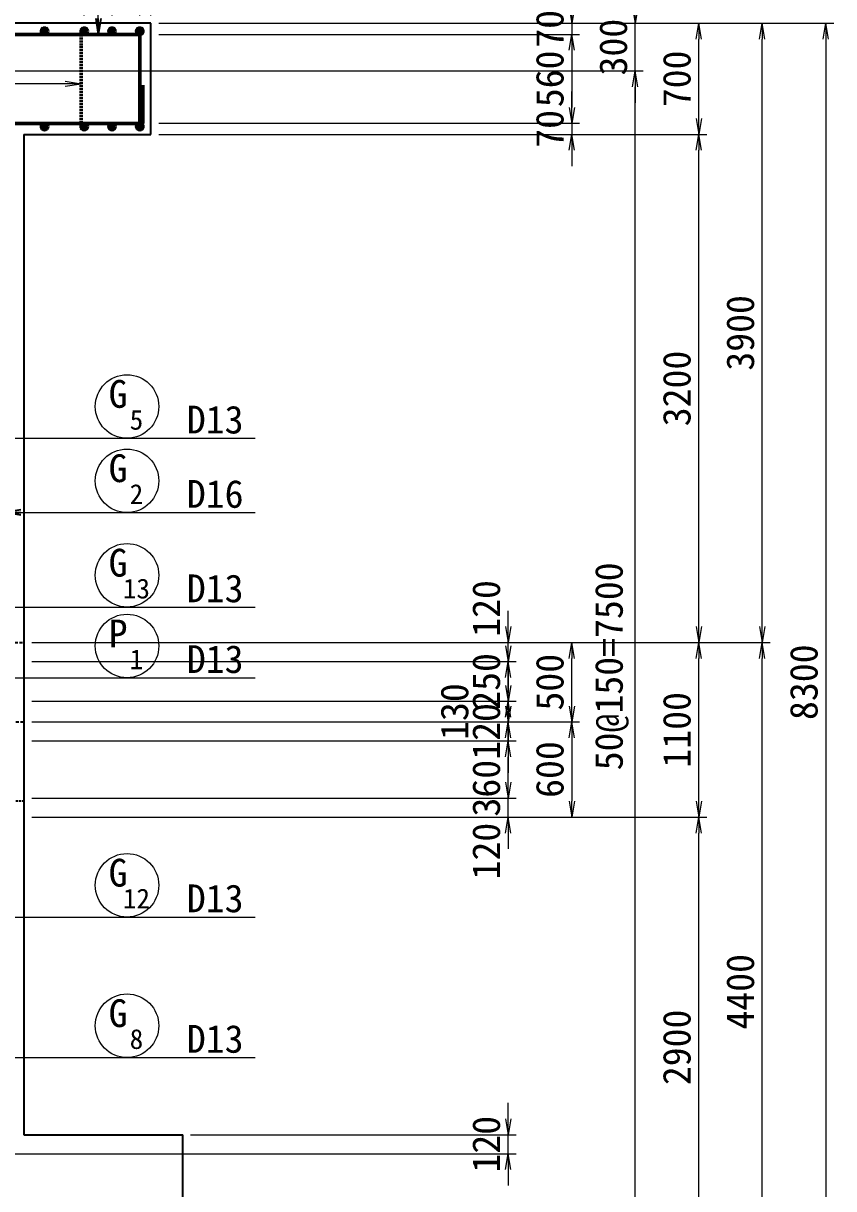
# Model space of a CAD drawing. Header units: millimetres. Extents: x 169470 to 758170, y -17820 to 11880.
# Drawn here: x 240190 to 245294, y -2357 to 4983 of the extents above; entities that cross this region are included whole.
import ezdxf
from ezdxf.enums import TextEntityAlignment as Align

# ---------------------------------------------------------------- set-up
doc = ezdxf.new("R2010")
doc.units = ezdxf.units.MM
doc.header["$LTSCALE"] = 50
doc.header["$PDSIZE"] = 300
doc.linetypes.add('DASHED2', pattern=[0.375, 0.25, -0.125])
doc.layers.get('Defpoints').update_dxf_attribs({"color": 151})
for name, color, linetype, lineweight in [('D-STR', 1, 'Continuous', 25), ('D-STR-DIM', 7, 'Continuous', 13), ('D-STR-HTXT', 7, 'Continuous', 13), ('D-STR-STR1', 2, 'Continuous', 50), ('D-STR-STR2', 6, 'Continuous', 50), ('D-STR-STR2 @ 1', 6, 'Continuous', 50), ('D-STR-STR3', 4, 'Continuous', 50), ('D-STR-TXT', 7, 'Continuous', 13)]:
    doc.layers.add(name, color=color, linetype=linetype, lineweight=lineweight)
doc.styles.add('YOKO_GOTHIC', font='MS Gothic.ttf')
doc.dimstyles.new('S50', dxfattribs={"dimscale": 50, "dimtxt": 3.5, "dimasz": 2, "dimexe": 1, "dimexo": 1, "dimgap": 1, "dimtad": 1, "dimdec": 0, "dimzin": 1, "dimdsep": 46, "dimtxsty": 'YOKO_GOTHIC', "dimblk": 'OPEN', "dimcen": 0, "dimclrd": 256, "dimclre": 256, "dimclrt": 256, "dimaunit": 1, "dimadec": 3, "dimazin": 0, "dimtfac": 1, "dimtdec": 0, "dimtix": 1, "dimtmove": 2, "dimatfit": 3, "dimldrblk": 'OPEN', "dimfxl": 1, "dimlwd": -1, "dimlwe": -1, "dimarcsym": 2})

# ---------------------------------------------------------------- blocks, each defined once
blk = doc.blocks.new('a')
at = {"layer": 'D-STR-STR2', "lineweight": 50}
for radius in [20, 10]:
    blk.add_circle((0, 0), radius, dxfattribs=at)
blk = doc.blocks.new('_Open')
at = {"color": 0, "linetype": 'ByBlock', "lineweight": -2}
for p, q in [((-1, 0.167), (0, 0)), ((-1, -0.167), (0, 0)), ((0, 0), (-1, 0))]:
    blk.add_line(p, q, dxfattribs=at)
blk = doc.blocks.new('*D3952')
at = {"layer": 'D-STR-DIM', "transparency": 16777216}
for p, q in [((240824.2, 6983.5), (240724.2, 6983.5)), ((240924.2, 5033.5), (240924.2, 7033.5)), ((240994.2, 6983.5), (240924.2, 6983.5)), ((240994.2, 5033.5), (240994.2, 7033.5)), ((241094.2, 6983.5), (241194.2, 6983.5))]:
    blk.add_line(p, q, dxfattribs=at)
at = {"layer": 'Defpoints', "color": 0, "transparency": 16777216}
for p in [(240924.2, 6983.5), (240924.2, 4983.5), (240994.2, 4983.5)]:
    blk.add_point(p, dxfattribs=at)
at = {"layer": 'D-STR-DIM', "transparency": 16777216, "xscale": 100, "yscale": 100, "zscale": 100}
blk.add_blockref('_Open', (240924.2, 6983.5), dxfattribs=at)
at = {"layer": 'D-STR-DIM', "transparency": 16777216, "xscale": 100, "yscale": 100, "zscale": 100, "rotation": 180}
blk.add_blockref('_Open', (240994.2, 6983.5), dxfattribs=at)
at = {"layer": 'D-STR-DIM', "transparency": 16777216, "insert": (241134.6, 7121), "char_height": 175, "attachment_point": 5, "style": 'YOKO_GOTHIC'}
blk.add_mtext('70', dxfattribs=at)
blk = doc.blocks.new('*D3962')
at = {"layer": 'D-STR-DIM', "transparency": 16777216}
for p, q in [((240649.2, 6983.5), (240549.2, 6983.5)), ((240749.2, 5033.5), (240749.2, 7033.5)), ((240924.2, 6983.5), (240749.2, 6983.5)), ((240924.2, 5033.5), (240924.2, 7033.5)), ((241024.2, 6983.5), (241124.2, 6983.5))]:
    blk.add_line(p, q, dxfattribs=at)
at = {"layer": 'Defpoints', "color": 0, "transparency": 16777216}
for p in [(240749.2, 6983.5), (240749.2, 4983.5), (240924.2, 4983.5)]:
    blk.add_point(p, dxfattribs=at)
at = {"layer": 'D-STR-DIM', "transparency": 16777216, "xscale": 100, "yscale": 100, "zscale": 100}
blk.add_blockref('_Open', (240749.2, 6983.5), dxfattribs=at)
at = {"layer": 'D-STR-DIM', "transparency": 16777216, "xscale": 100, "yscale": 100, "zscale": 100, "rotation": 180}
blk.add_blockref('_Open', (240924.2, 6983.5), dxfattribs=at)
at = {"layer": 'D-STR-DIM', "transparency": 16777216, "insert": (240836.7, 6821.9), "char_height": 175, "attachment_point": 5, "style": 'YOKO_GOTHIC'}
blk.add_mtext('175', dxfattribs=at)
blk = doc.blocks.new('*D3963')
at = {"layer": 'D-STR-DIM', "transparency": 16777216}
for p, q in [((240474.3, 6983.5), (240374.3, 6983.5)), ((240574.3, 5033.5), (240574.3, 7033.5)), ((240749.2, 6983.5), (240574.3, 6983.5)), ((240749.2, 5033.5), (240749.2, 7033.5)), ((240849.2, 6983.5), (240949.2, 6983.5))]:
    blk.add_line(p, q, dxfattribs=at)
at = {"layer": 'Defpoints', "color": 0, "transparency": 16777216}
for p in [(240574.3, 6983.5), (240574.3, 4983.5), (240749.2, 4983.5)]:
    blk.add_point(p, dxfattribs=at)
at = {"layer": 'D-STR-DIM', "transparency": 16777216, "xscale": 100, "yscale": 100, "zscale": 100}
blk.add_blockref('_Open', (240574.3, 6983.5), dxfattribs=at)
at = {"layer": 'D-STR-DIM', "transparency": 16777216, "xscale": 100, "yscale": 100, "zscale": 100, "rotation": 180}
blk.add_blockref('_Open', (240749.2, 6983.5), dxfattribs=at)
at = {"layer": 'D-STR-DIM', "transparency": 16777216, "insert": (240661.7, 7121), "char_height": 175, "attachment_point": 5, "style": 'YOKO_GOTHIC'}
blk.add_mtext('175', dxfattribs=at)
blk = doc.blocks.new('*D3989')
at = {"layer": 'D-STR-DIM', "transparency": 16777216}
for p, q in [((241044.2, 4983.5), (245294.2, 4983.5)), ((245244.2, 4883.5), (245244.2, -3216.5)), ((241244.3, -3316.5), (245294.2, -3316.5))]:
    blk.add_line(p, q, dxfattribs=at)
at = {"layer": 'Defpoints', "color": 0, "transparency": 16777216}
for p in [(240994.2, 4983.5), (241194.3, -3316.5), (245244.2, -3316.5)]:
    blk.add_point(p, dxfattribs=at)
at = {"layer": 'D-STR-DIM', "transparency": 16777216, "xscale": 100, "yscale": 100, "zscale": 100}
for p, rotation in [((245244.2, 4983.5), 90), ((245244.2, -3316.5), 270)]:
    blk.add_blockref('_Open', p, dxfattribs=dict(at, rotation=rotation))
at = {"layer": 'D-STR-DIM', "transparency": 16777216, "insert": (245106.7, 833.5), "char_height": 175, "attachment_point": 5, "rotation": 90, "style": 'YOKO_GOTHIC'}
blk.add_mtext('8300', dxfattribs=at)
blk = doc.blocks.new('*D3990')
at = {"layer": 'D-STR-DIM', "transparency": 16777216}
for p, q in [((240244.3, 1083.5), (244894.2, 1083.5)), ((244844.2, -3216.5), (244844.2, 983.5)), ((241244.3, -3316.5), (244894.2, -3316.5))]:
    blk.add_line(p, q, dxfattribs=at)
at = {"layer": 'Defpoints', "color": 0, "transparency": 16777216}
for p in [(240194.3, 1083.5), (244844.2, 1083.5), (241194.3, -3316.5)]:
    blk.add_point(p, dxfattribs=at)
at = {"layer": 'D-STR-DIM', "transparency": 16777216, "xscale": 100, "yscale": 100, "zscale": 100}
for p, rotation in [((244844.2, 1083.5), 90), ((244844.2, -3316.5), 270)]:
    blk.add_blockref('_Open', p, dxfattribs=dict(at, rotation=rotation))
at = {"layer": 'D-STR-DIM', "transparency": 16777216, "insert": (244706.7, -1116.5), "char_height": 175, "attachment_point": 5, "rotation": 90, "style": 'YOKO_GOTHIC'}
blk.add_mtext('4400', dxfattribs=at)
blk = doc.blocks.new('*D3991')
at = {"layer": 'D-STR-DIM', "transparency": 16777216}
for p, q in [((241044.2, 4983.5), (244894.2, 4983.5)), ((244844.2, 1183.5), (244844.2, 4883.5)), ((240244.3, 1083.5), (244894.2, 1083.5))]:
    blk.add_line(p, q, dxfattribs=at)
at = {"layer": 'Defpoints', "color": 0, "transparency": 16777216}
for p in [(240994.2, 4983.5), (244844.2, 4983.5), (240194.3, 1083.5)]:
    blk.add_point(p, dxfattribs=at)
at = {"layer": 'D-STR-DIM', "transparency": 16777216, "xscale": 100, "yscale": 100, "zscale": 100}
for p, rotation in [((244844.2, 4983.5), 90), ((244844.2, 1083.5), 270)]:
    blk.add_blockref('_Open', p, dxfattribs=dict(at, rotation=rotation))
at = {"layer": 'D-STR-DIM', "transparency": 16777216, "insert": (244706.7, 3033.5), "char_height": 175, "attachment_point": 5, "rotation": 90, "style": 'YOKO_GOTHIC'}
blk.add_mtext('3900', dxfattribs=at)
blk = doc.blocks.new('*D3993')
at = {"layer": 'D-STR-DIM', "transparency": 16777216}
for p, q in [((240244.3, -16.5), (244494.2, -16.5)), ((244444.2, -2816.5), (244444.2, -116.5)), ((241244.3, -2916.5), (244494.2, -2916.5))]:
    blk.add_line(p, q, dxfattribs=at)
at = {"layer": 'Defpoints', "color": 0, "transparency": 16777216}
for p in [(240194.3, -16.5), (244444.2, -16.5), (241194.3, -2916.5)]:
    blk.add_point(p, dxfattribs=at)
at = {"layer": 'D-STR-DIM', "transparency": 16777216, "xscale": 100, "yscale": 100, "zscale": 100}
for p, rotation in [((244444.2, -16.5), 90), ((244444.2, -2916.5), 270)]:
    blk.add_blockref('_Open', p, dxfattribs=dict(at, rotation=rotation))
at = {"layer": 'D-STR-DIM', "transparency": 16777216, "insert": (244306.7, -1466.5), "char_height": 175, "attachment_point": 5, "rotation": 90, "style": 'YOKO_GOTHIC'}
blk.add_mtext('2900', dxfattribs=at)
blk = doc.blocks.new('*D3994')
at = {"layer": 'D-STR-DIM', "transparency": 16777216}
for p, q in [((241044.2, 4283.5), (244494.2, 4283.5)), ((244444.2, 1183.5), (244444.2, 4183.5)), ((240244.3, 1083.5), (244494.2, 1083.5))]:
    blk.add_line(p, q, dxfattribs=at)
at = {"layer": 'Defpoints', "color": 0, "transparency": 16777216}
for p in [(240994.2, 4283.5), (244444.2, 4283.5), (240194.3, 1083.5)]:
    blk.add_point(p, dxfattribs=at)
at = {"layer": 'D-STR-DIM', "transparency": 16777216, "xscale": 100, "yscale": 100, "zscale": 100}
for p, rotation in [((244444.2, 4283.5), 90), ((244444.2, 1083.5), 270)]:
    blk.add_blockref('_Open', p, dxfattribs=dict(at, rotation=rotation))
at = {"layer": 'D-STR-DIM', "transparency": 16777216, "insert": (244306.7, 2683.5), "char_height": 175, "attachment_point": 5, "rotation": 90, "style": 'YOKO_GOTHIC'}
blk.add_mtext('3200', dxfattribs=at)
blk = doc.blocks.new('*D3995')
at = {"layer": 'D-STR-DIM', "transparency": 16777216}
for p, q in [((241044.2, 4983.5), (244494.2, 4983.5)), ((244444.2, 4383.5), (244444.2, 4883.5)), ((241044.2, 4283.5), (244494.2, 4283.5))]:
    blk.add_line(p, q, dxfattribs=at)
at = {"layer": 'Defpoints', "color": 0, "transparency": 16777216}
for p in [(240994.2, 4983.5), (244444.2, 4983.5), (240994.2, 4283.5)]:
    blk.add_point(p, dxfattribs=at)
at = {"layer": 'D-STR-DIM', "transparency": 16777216, "xscale": 100, "yscale": 100, "zscale": 100}
for p, rotation in [((244444.2, 4983.5), 90), ((244444.2, 4283.5), 270)]:
    blk.add_blockref('_Open', p, dxfattribs=dict(at, rotation=rotation))
at = {"layer": 'D-STR-DIM', "transparency": 16777216, "insert": (244306.7, 4633.5), "char_height": 175, "attachment_point": 5, "rotation": 90, "style": 'YOKO_GOTHIC'}
blk.add_mtext('700', dxfattribs=at)
blk = doc.blocks.new('*D3996')
at = {"layer": 'D-STR-DIM', "transparency": 16777216}
for p, q in [((243644.2, 5083.5), (243644.2, 5183.5)), ((241044.2, 4983.5), (243694.2, 4983.5)), ((243644.2, 4983.5), (243644.2, 4913.5)), ((241044.2, 4913.5), (243694.2, 4913.5)), ((243644.2, 4813.5), (243644.2, 4713.5))]:
    blk.add_line(p, q, dxfattribs=at)
at = {"layer": 'Defpoints', "color": 0, "transparency": 16777216}
for p in [(240994.2, 4983.5), (240994.2, 4913.5), (243644.2, 4913.5)]:
    blk.add_point(p, dxfattribs=at)
at = {"layer": 'D-STR-DIM', "transparency": 16777216, "xscale": 100, "yscale": 100, "zscale": 100}
for p, rotation in [((243644.2, 4983.5), 270), ((243644.2, 4913.5), 90)]:
    blk.add_blockref('_Open', p, dxfattribs=dict(at, rotation=rotation))
at = {"layer": 'D-STR-DIM', "transparency": 16777216, "insert": (243506.7, 4948.5), "char_height": 175, "attachment_point": 5, "rotation": 90, "style": 'YOKO_GOTHIC'}
blk.add_mtext('70', dxfattribs=at)
blk = doc.blocks.new('*D3997')
at = {"layer": 'D-STR-DIM', "transparency": 16777216}
for p, q in [((241044.2, 4913.5), (243694.2, 4913.5)), ((243644.2, 4813.5), (243644.2, 4453.5)), ((241044.2, 4353.5), (243694.2, 4353.5))]:
    blk.add_line(p, q, dxfattribs=at)
at = {"layer": 'Defpoints', "color": 0, "transparency": 16777216}
for p in [(240994.2, 4913.5), (240994.2, 4353.5), (243644.2, 4353.5)]:
    blk.add_point(p, dxfattribs=at)
at = {"layer": 'D-STR-DIM', "transparency": 16777216, "xscale": 100, "yscale": 100, "zscale": 100}
for p, rotation in [((243644.2, 4913.5), 90), ((243644.2, 4353.5), 270)]:
    blk.add_blockref('_Open', p, dxfattribs=dict(at, rotation=rotation))
at = {"layer": 'D-STR-DIM', "transparency": 16777216, "insert": (243506.7, 4633.5), "char_height": 175, "attachment_point": 5, "rotation": 90, "style": 'YOKO_GOTHIC'}
blk.add_mtext('560', dxfattribs=at)
blk = doc.blocks.new('*D3998')
at = {"layer": 'D-STR-DIM', "transparency": 16777216}
for p, q in [((243644.2, 4453.5), (243644.2, 4553.5)), ((241044.2, 4353.5), (243694.2, 4353.5)), ((243644.2, 4353.5), (243644.2, 4283.5)), ((241044.2, 4283.5), (243694.2, 4283.5)), ((243644.2, 4183.5), (243644.2, 4083.5))]:
    blk.add_line(p, q, dxfattribs=at)
at = {"layer": 'Defpoints', "color": 0, "transparency": 16777216}
for p in [(240994.2, 4353.5), (240994.2, 4283.5), (243644.2, 4283.5)]:
    blk.add_point(p, dxfattribs=at)
at = {"layer": 'D-STR-DIM', "transparency": 16777216, "xscale": 100, "yscale": 100, "zscale": 100}
for p, rotation in [((243644.2, 4353.5), 270), ((243644.2, 4283.5), 90)]:
    blk.add_blockref('_Open', p, dxfattribs=dict(at, rotation=rotation))
at = {"layer": 'D-STR-DIM', "transparency": 16777216, "insert": (243506.7, 4318.5), "char_height": 175, "attachment_point": 5, "rotation": 90, "style": 'YOKO_GOTHIC'}
blk.add_mtext('70', dxfattribs=at)
blk = doc.blocks.new('*D4001')
at = {"layer": 'D-STR-DIM', "transparency": 16777216}
for p, q in [((243244.2, -1916.5), (243244.2, -1816.5)), ((241244.3, -2016.5), (243294.2, -2016.5)), ((243244.2, -2136.5), (243244.2, -2016.5)), ((240124.3, -2136.5), (243294.2, -2136.5)), ((243244.2, -2236.5), (243244.2, -2336.5))]:
    blk.add_line(p, q, dxfattribs=at)
at = {"layer": 'Defpoints', "color": 0, "transparency": 16777216}
for p in [(241194.3, -2016.5), (243244.2, -2016.5), (240074.3, -2136.5)]:
    blk.add_point(p, dxfattribs=at)
at = {"layer": 'D-STR-DIM', "transparency": 16777216, "xscale": 100, "yscale": 100, "zscale": 100}
for p, rotation in [((243244.2, -2016.5), 270), ((243244.2, -2136.5), 90)]:
    blk.add_blockref('_Open', p, dxfattribs=dict(at, rotation=rotation))
at = {"layer": 'D-STR-DIM', "transparency": 16777216, "insert": (243106.7, -2076.5), "char_height": 175, "attachment_point": 5, "rotation": 90, "style": 'YOKO_GOTHIC'}
blk.add_mtext('120', dxfattribs=at)
blk = doc.blocks.new('*D4002')
at = {"layer": 'D-STR-DIM', "transparency": 16777216}
for p, q in [((240244.3, 583.5), (243694.2, 583.5)), ((243644.2, 483.5), (243644.2, 83.5)), ((240244.3, -16.5), (243694.2, -16.5))]:
    blk.add_line(p, q, dxfattribs=at)
at = {"layer": 'Defpoints', "color": 0, "transparency": 16777216}
for p in [(240194.3, 583.5), (240194.3, -16.5), (243644.2, -16.5)]:
    blk.add_point(p, dxfattribs=at)
at = {"layer": 'D-STR-DIM', "transparency": 16777216, "xscale": 100, "yscale": 100, "zscale": 100}
for p, rotation in [((243644.2, 583.5), 90), ((243644.2, -16.5), 270)]:
    blk.add_blockref('_Open', p, dxfattribs=dict(at, rotation=rotation))
at = {"layer": 'D-STR-DIM', "transparency": 16777216, "insert": (243506.7, 283.5), "char_height": 175, "attachment_point": 5, "rotation": 90, "style": 'YOKO_GOTHIC'}
blk.add_mtext('600', dxfattribs=at)
blk = doc.blocks.new('*D4003')
at = {"layer": 'D-STR-DIM', "transparency": 16777216}
for p, q in [((240244.3, 1083.5), (243694.2, 1083.5)), ((243644.2, 683.5), (243644.2, 983.5)), ((240244.3, 583.5), (243694.2, 583.5))]:
    blk.add_line(p, q, dxfattribs=at)
at = {"layer": 'Defpoints', "color": 0, "transparency": 16777216}
for p in [(240194.3, 1083.5), (243644.2, 1083.5), (240194.3, 583.5)]:
    blk.add_point(p, dxfattribs=at)
at = {"layer": 'D-STR-DIM', "transparency": 16777216, "xscale": 100, "yscale": 100, "zscale": 100}
for p, rotation in [((243644.2, 1083.5), 90), ((243644.2, 583.5), 270)]:
    blk.add_blockref('_Open', p, dxfattribs=dict(at, rotation=rotation))
at = {"layer": 'D-STR-DIM', "transparency": 16777216, "insert": (243506.7, 833.5), "char_height": 175, "attachment_point": 5, "rotation": 90, "style": 'YOKO_GOTHIC'}
blk.add_mtext('500', dxfattribs=at)
blk = doc.blocks.new('*D4004')
at = {"layer": 'D-STR-DIM', "transparency": 16777216}
for p, q in [((240244.3, 1083.5), (244494.2, 1083.5)), ((244444.2, 83.5), (244444.2, 983.5)), ((240244.3, -16.5), (244494.2, -16.5))]:
    blk.add_line(p, q, dxfattribs=at)
at = {"layer": 'Defpoints', "color": 0, "transparency": 16777216}
for p in [(240194.3, 1083.5), (244444.2, 1083.5), (240194.3, -16.5)]:
    blk.add_point(p, dxfattribs=at)
at = {"layer": 'D-STR-DIM', "transparency": 16777216, "xscale": 100, "yscale": 100, "zscale": 100}
for p, rotation in [((244444.2, 1083.5), 90), ((244444.2, -16.5), 270)]:
    blk.add_blockref('_Open', p, dxfattribs=dict(at, rotation=rotation))
at = {"layer": 'D-STR-DIM', "transparency": 16777216, "insert": (244306.7, 533.5), "char_height": 175, "attachment_point": 5, "rotation": 90, "style": 'YOKO_GOTHIC'}
blk.add_mtext('1100', dxfattribs=at)
blk = doc.blocks.new('*D4005')
at = {"layer": 'D-STR-DIM', "transparency": 16777216}
for p, q in [((240124.3, 4683.5), (244094.2, 4683.5)), ((244044.2, -2716.5), (244044.2, 4583.5)), ((241244.3, -2816.5), (244094.2, -2816.5))]:
    blk.add_line(p, q, dxfattribs=at)
at = {"layer": 'Defpoints', "color": 0, "transparency": 16777216}
for p in [(240074.3, 4683.5), (244044.2, 4683.5), (241194.3, -2816.5)]:
    blk.add_point(p, dxfattribs=at)
at = {"layer": 'D-STR-DIM', "transparency": 16777216, "xscale": 100, "yscale": 100, "zscale": 100}
for p, rotation in [((244044.2, 4683.5), 90), ((244044.2, -2816.5), 270)]:
    blk.add_blockref('_Open', p, dxfattribs=dict(at, rotation=rotation))
at = {"layer": 'D-STR-DIM', "transparency": 16777216, "insert": (243897.3, 933.5), "char_height": 175, "attachment_point": 5, "rotation": 90, "style": 'YOKO_GOTHIC'}
blk.add_mtext('50@150=7500', dxfattribs=at)
blk = doc.blocks.new('*D4006')
at = {"layer": 'D-STR-DIM', "transparency": 16777216}
for p, q in [((244044.2, 5083.5), (244044.2, 5183.5)), ((241044.2, 4983.5), (244094.2, 4983.5)), ((244044.2, 4683.5), (244044.2, 4983.5)), ((240124.3, 4683.5), (244094.2, 4683.5)), ((244044.2, 4583.5), (244044.2, 4483.5))]:
    blk.add_line(p, q, dxfattribs=at)
at = {"layer": 'Defpoints', "color": 0, "transparency": 16777216}
for p in [(240994.2, 4983.5), (244044.2, 4983.5), (240074.3, 4683.5)]:
    blk.add_point(p, dxfattribs=at)
at = {"layer": 'D-STR-DIM', "transparency": 16777216, "xscale": 100, "yscale": 100, "zscale": 100}
for p, rotation in [((244044.2, 4983.5), 270), ((244044.2, 4683.5), 90)]:
    blk.add_blockref('_Open', p, dxfattribs=dict(at, rotation=rotation))
at = {"layer": 'D-STR-DIM', "transparency": 16777216, "insert": (243906.7, 4833.5), "char_height": 175, "attachment_point": 5, "rotation": 90, "style": 'YOKO_GOTHIC'}
blk.add_mtext('300', dxfattribs=at)
blk = doc.blocks.new('*D4007')
at = {"layer": 'D-STR-DIM', "transparency": 16777216}
for p, q in [((243244.2, 203.5), (243244.2, 303.5)), ((240244.3, 103.5), (243294.2, 103.5)), ((243244.2, -16.5), (243244.2, 103.5)), ((240244.3, -16.5), (243294.2, -16.5)), ((243244.2, -116.5), (243244.2, -216.5))]:
    blk.add_line(p, q, dxfattribs=at)
at = {"layer": 'Defpoints', "color": 0, "transparency": 16777216}
for p in [(240194.3, 103.5), (243244.2, 103.5), (240194.3, -16.5)]:
    blk.add_point(p, dxfattribs=at)
at = {"layer": 'D-STR-DIM', "transparency": 16777216, "xscale": 100, "yscale": 100, "zscale": 100}
for p, rotation in [((243244.2, 103.5), 270), ((243244.2, -16.5), 90)]:
    blk.add_blockref('_Open', p, dxfattribs=dict(at, rotation=rotation))
at = {"layer": 'D-STR-DIM', "transparency": 16777216, "insert": (243106.7, -230.4), "char_height": 175, "attachment_point": 5, "rotation": 90, "style": 'YOKO_GOTHIC'}
blk.add_mtext('120', dxfattribs=at)
blk = doc.blocks.new('*D4008')
at = {"layer": 'D-STR-DIM', "transparency": 16777216}
for p, q in [((240244.3, 463.5), (243294.2, 463.5)), ((243244.2, 203.5), (243244.2, 363.5)), ((240244.3, 103.5), (243294.2, 103.5))]:
    blk.add_line(p, q, dxfattribs=at)
at = {"layer": 'Defpoints', "color": 0, "transparency": 16777216}
for p in [(240194.3, 463.5), (243244.2, 463.5), (240194.3, 103.5)]:
    blk.add_point(p, dxfattribs=at)
at = {"layer": 'D-STR-DIM', "transparency": 16777216, "xscale": 100, "yscale": 100, "zscale": 100}
for p, rotation in [((243244.2, 463.5), 90), ((243244.2, 103.5), 270)]:
    blk.add_blockref('_Open', p, dxfattribs=dict(at, rotation=rotation))
at = {"layer": 'D-STR-DIM', "transparency": 16777216, "insert": (243106.7, 166), "char_height": 175, "attachment_point": 5, "rotation": 90, "style": 'YOKO_GOTHIC'}
blk.add_mtext('360', dxfattribs=at)
blk = doc.blocks.new('*D4009')
at = {"layer": 'D-STR-DIM', "transparency": 16777216}
for p, q in [((243244.2, 683.5), (243244.2, 783.5)), ((240244.3, 583.5), (243294.2, 583.5)), ((243244.2, 463.5), (243244.2, 583.5)), ((240244.3, 463.5), (243294.2, 463.5)), ((243244.2, 363.5), (243244.2, 263.5))]:
    blk.add_line(p, q, dxfattribs=at)
at = {"layer": 'Defpoints', "color": 0, "transparency": 16777216}
for p in [(240194.3, 583.5), (243244.2, 583.5), (240194.3, 463.5)]:
    blk.add_point(p, dxfattribs=at)
at = {"layer": 'D-STR-DIM', "transparency": 16777216, "xscale": 100, "yscale": 100, "zscale": 100}
for p, rotation in [((243244.2, 583.5), 270), ((243244.2, 463.5), 90)]:
    blk.add_blockref('_Open', p, dxfattribs=dict(at, rotation=rotation))
at = {"layer": 'D-STR-DIM', "transparency": 16777216, "insert": (243106.7, 523.5), "char_height": 175, "attachment_point": 5, "rotation": 90, "style": 'YOKO_GOTHIC'}
blk.add_mtext('120', dxfattribs=at)
blk = doc.blocks.new('*D4010')
at = {"layer": 'D-STR-DIM', "transparency": 16777216}
for p, q in [((243244.2, 813.5), (243244.2, 913.5)), ((240244.3, 713.5), (243294.2, 713.5)), ((243244.2, 583.5), (243244.2, 713.5)), ((240244.3, 583.5), (243294.2, 583.5)), ((243244.2, 483.5), (243244.2, 383.5))]:
    blk.add_line(p, q, dxfattribs=at)
at = {"layer": 'Defpoints', "color": 0, "transparency": 16777216}
for p in [(240194.3, 713.5), (243244.2, 713.5), (240194.3, 583.5)]:
    blk.add_point(p, dxfattribs=at)
at = {"layer": 'D-STR-DIM', "transparency": 16777216, "xscale": 100, "yscale": 100, "zscale": 100}
for p, rotation in [((243244.2, 713.5), 270), ((243244.2, 583.5), 90)]:
    blk.add_blockref('_Open', p, dxfattribs=dict(at, rotation=rotation))
at = {"layer": 'D-STR-DIM', "transparency": 16777216, "insert": (242906.8, 648.5), "char_height": 175, "attachment_point": 5, "rotation": 90, "style": 'YOKO_GOTHIC'}
blk.add_mtext('130', dxfattribs=at)
blk = doc.blocks.new('*D4011')
at = {"layer": 'D-STR-DIM', "transparency": 16777216}
for p, q in [((243244.2, 1063.5), (243244.2, 1163.5)), ((240244.3, 963.5), (243294.2, 963.5)), ((243244.2, 713.5), (243244.2, 963.5)), ((240244.3, 713.5), (243294.2, 713.5)), ((243244.2, 613.5), (243244.2, 513.5))]:
    blk.add_line(p, q, dxfattribs=at)
at = {"layer": 'Defpoints', "color": 0, "transparency": 16777216}
for p in [(240194.3, 963.5), (243244.2, 963.5), (240194.3, 713.5)]:
    blk.add_point(p, dxfattribs=at)
at = {"layer": 'D-STR-DIM', "transparency": 16777216, "xscale": 100, "yscale": 100, "zscale": 100}
for p, rotation in [((243244.2, 963.5), 270), ((243244.2, 713.5), 90)]:
    blk.add_blockref('_Open', p, dxfattribs=dict(at, rotation=rotation))
at = {"layer": 'D-STR-DIM', "transparency": 16777216, "insert": (243106.7, 838.5), "char_height": 175, "attachment_point": 5, "rotation": 90, "style": 'YOKO_GOTHIC'}
blk.add_mtext('250', dxfattribs=at)
blk = doc.blocks.new('*D4012')
at = {"layer": 'D-STR-DIM', "transparency": 16777216}
for p, q in [((243244.2, 1183.5), (243244.2, 1283.5)), ((240244.3, 1083.5), (243294.2, 1083.5)), ((243244.2, 963.5), (243244.2, 1083.5)), ((240244.3, 963.5), (243294.2, 963.5)), ((243244.2, 863.5), (243244.2, 763.5))]:
    blk.add_line(p, q, dxfattribs=at)
at = {"layer": 'Defpoints', "color": 0, "transparency": 16777216}
for p in [(240194.3, 1083.5), (243244.2, 1083.5), (240194.3, 963.5)]:
    blk.add_point(p, dxfattribs=at)
at = {"layer": 'D-STR-DIM', "transparency": 16777216, "xscale": 100, "yscale": 100, "zscale": 100}
for p, rotation in [((243244.2, 1083.5), 270), ((243244.2, 963.5), 90)]:
    blk.add_blockref('_Open', p, dxfattribs=dict(at, rotation=rotation))
at = {"layer": 'D-STR-DIM', "transparency": 16777216, "insert": (243106.7, 1298), "char_height": 175, "attachment_point": 5, "rotation": 90, "style": 'YOKO_GOTHIC'}
blk.add_mtext('120', dxfattribs=at)

msp = doc.modelspace()

# ---------------------------------------------------------------- linework, layer by layer
at = {"layer": 'D-STR', "ltscale": 1500}
for p, q in [((240994.17, 4983.49), (236594.38, 4983.49)), ((240994.17, 4283.49), (240994.17, 4983.49)), ((240994.17, 4383.49), (240994.17, 4383.49)), ((240194.27, 4283.49), (240194.27, -2016.51)), ((240194.27, 4283.49), (240994.17, 4283.49)), ((240194.27, -2016.51), (241194.27, -2016.51))]:
    msp.add_line(p, q, dxfattribs=at)
at = {"layer": 'D-STR', "linetype": 'DASHED2', "ltscale": 1.5}
for p, q in [((239294.27, 1083.49), (240194.27, 1083.49)), ((238794.27, 583.49), (240194.27, 583.49))]:
    msp.add_line(p, q, dxfattribs=at)
at = {"layer": 'D-STR'}
msp.add_line((241194.27, -3316.51), (241194.27, -2016.51), dxfattribs=at)
at = {"layer": 'D-STR-HTXT'}
for p, q in [((240554.27, 4603.26), (236078.9, 4603.26)), ((240643.66, 2370.12), (241650.22, 2370.12)), ((240643.66, 1902.1), (241650.22, 1902.1)), ((239994.27, 1307.09), (241650.22, 1307.09)), ((240643.66, 861.61), (241650.22, 861.61)), ((239994.27, -645.38), (241650.22, -645.38)), ((238910.12, -1530.24), (241650.22, -1530.24))]:
    msp.add_line(p, q, dxfattribs=at)
for centre in [(240843.66, 2570.12), (240843.66, 2102.1), (240843.66, 1507.09), (240843.66, 1061.61), (240843.66, -445.38), (240843.66, -1330.24)]:
    msp.add_circle(centre, 200, dxfattribs=at)
at = {"layer": 'D-STR-STR1'}
for p, q in [((240924.17, 4913.49), (236664.38, 4913.49)), ((240924.17, 4353.49), (240924.17, 4913.49)), ((240944.17, 4593.49), (240944.17, 4353.49)), ((236664.38, 4353.49), (240924.17, 4353.49))]:
    msp.add_line(p, q, dxfattribs=at)
at = {"layer": 'D-STR-STR3', "linetype": 'DASHED2'}
msp.add_line((240554.27, 4913.49), (240554.27, 4353.49), dxfattribs=at)
at = {"layer": 'Defpoints', "linetype": 'DASHED2'}
msp.add_line((240194.27, 83.49), (239294.27, 83.49), dxfattribs=at)

# ---------------------------------------------------------------- block references
at = {"layer": 'D-STR-HTXT', "xscale": -100, "yscale": 100, "zscale": 100, "rotation": 180}
msp.add_blockref('_Open', (240554.27, 4603.26), dxfattribs=at)
at = {"layer": 'D-STR-STR2 @ 1'}
for p in [(240324.27, 4933.49), (240574.27, 4933.49), (240749.17, 4933.49), (240924.17, 4933.49), (240324.27, 4333.49), (240574.27, 4333.49), (240749.17, 4333.49), (240924.17, 4333.49)]:
    msp.add_blockref('a', p, dxfattribs=at)

# ---------------------------------------------------------------- texts
at = {"layer": 'D-STR-TXT', "style": 'YOKO_GOTHIC'}
for s, height, p in [('G', 175, (240787.38, 2561.8)), ('5', 125, (240903.04, 2424)), ('G', 175, (240787.38, 2093.78)), ('2', 125, (240903.04, 1955.98)), ('G', 175, (240787.38, 1498.77)), ('13', 125, (240903.04, 1360.97)), ('P', 175, (240787.38, 1053.29)), ('1', 125, (240903.04, 915.49)), ('G', 175, (240787.38, -453.7)), ('12', 125, (240903.04, -591.5)), ('G', 175, (240787.38, -1338.56)), ('8', 125, (240903.04, -1476.36))]:
    msp.add_text(s, height=height, dxfattribs=at).set_placement(p, align=Align.CENTER)
for s, p in [('D13', (241220.18, 2400.12)), ('D16', (241220.18, 1932.1)), ('D13', (241220.18, 1337.09)), ('D13', (241220.18, 891.61)), ('D13', (241220.18, -615.38)), ('D13', (241220.18, -1500.24))]:
    msp.add_text(s, height=175, dxfattribs=at).set_placement(p)

# ---------------------------------------------------------------- dimensions: what is measured, and where the dimension line sits
at = {"layer": 'D-STR-DIM'}
for base, p1, p2, angle, picture, middle in [((240574.27, 6983.49), (240749.17, 4983.49), (240574.27, 4983.49), 180, '*D3963', (240661.72, 7120.99)), ((244044.17, 4983.49), (240074.27, 4683.49), (240994.17, 4983.49), 90, '*D4006', (243906.67, 4833.49)), ((243644.17, 4913.49), (240994.17, 4983.49), (240994.17, 4913.49), 90, '*D3996', (243506.67, 4948.49)), ((244844.17, 4983.49), (240194.27, 1083.49), (240994.17, 4983.49), 90, '*D3991', (244706.67, 3033.49)), ((245244.17, -3316.51), (240994.17, 4983.49), (241194.27, -3316.51), 90, '*D3989', (245106.67, 833.49)), ((244444.17, 4983.49), (240994.17, 4283.49), (240994.17, 4983.49), 90, '*D3995', (244306.67, 4633.49)), ((243644.17, 4353.49), (240994.17, 4913.49), (240994.17, 4353.49), 90, '*D3997', (243506.67, 4633.49)), ((243644.17, 4283.49), (240994.17, 4353.49), (240994.17, 4283.49), 90, '*D3998', (243506.67, 4318.49)), ((244444.17, 4283.49), (240194.27, 1083.49), (240994.17, 4283.49), 90, '*D3994', (244306.67, 2683.49)), ((243244.17, 963.49), (240194.27, 713.49), (240194.27, 963.49), 90, '*D4011', (243106.67, 838.49)), ((244844.17, 1083.49), (241194.27, -3316.51), (240194.27, 1083.49), 90, '*D3990', (244706.67, -1116.51)), ((243644.17, 1083.49), (240194.27, 583.49), (240194.27, 1083.49), 90, '*D4003', (243506.67, 833.49)), ((244444.17, 1083.49), (240194.27, -16.51), (240194.27, 1083.49), 90, '*D4004', (244306.67, 533.49)), ((243244.17, 583.49), (240194.27, 463.49), (240194.27, 583.49), 90, '*D4009', (243106.67, 523.49)), ((243644.17, -16.51), (240194.27, 583.49), (240194.27, -16.51), 90, '*D4002', (243506.67, 283.49)), ((244444.17, -16.51), (241194.27, -2916.51), (240194.27, -16.51), 90, '*D3993', (244306.67, -1466.51)), ((243244.17, -2016.51), (240074.27, -2136.51), (241194.27, -2016.51), 90, '*D4001', (243106.67, -2076.51))]:
    dim = msp.add_linear_dim(base=base, p1=p1, p2=p2, angle=angle, dimstyle='S50', dxfattribs=at)
    dim.commit()
    dim.dimension.update_dxf_attribs({"geometry": picture, "text_midpoint": middle})
for base, p1, p2, angle, picture, middle in [((240924.17, 6983.49), (240994.17, 4983.49), (240924.17, 4983.49), 180, '*D3952', (241134.64, 7120.99)), ((240749.17, 6983.49), (240924.17, 4983.49), (240749.17, 4983.49), 180, '*D3962', (240836.67, 6821.9)), ((243244.17, 1083.49), (240194.27, 963.49), (240194.27, 1083.49), 90, '*D4012', (243106.67, 1298.02)), ((243244.17, 713.49), (240194.27, 583.49), (240194.27, 713.49), 90, '*D4010', (242906.81, 648.49)), ((243244.17, 463.49), (240194.27, 103.49), (240194.27, 463.49), 90, '*D4008', (243106.67, 166)), ((243244.17, 103.49), (240194.27, -16.51), (240194.27, 103.49), 90, '*D4007', (243106.67, -230.37))]:
    dim = msp.add_linear_dim(base=base, p1=p1, p2=p2, angle=angle, dimstyle='S50', dxfattribs=at)
    dim.commit()
    dim.dimension.update_dxf_attribs({"geometry": picture, "text_midpoint": middle, "dimtype": 160})
dim = msp.add_linear_dim(base=(244044.17, 4683.49), p1=(241194.27, -2816.51), p2=(240074.27, 4683.49), angle=90, text='50@150=<>', dimstyle='S50', dxfattribs=at)
dim.commit()
dim.dimension.update_dxf_attribs({"geometry": '*D4005', "text_midpoint": (243897.34, 933.49)})

# ---------------------------------------------------------------- leaders
at = {"layer": 'D-STR-HTXT'}
for points in [[(240662.84, 4913.49), (240662.84, 5923.59)], [(239414.27, 2370.12), (240643.66, 2370.12)], [(240074.27, 1902.1), (240643.66, 1902.1)], [(238919.27, 861.61), (240643.66, 861.61)]]:
    msp.add_leader(points, dimstyle='S50', dxfattribs=at)

doc.saveas('drawing.dxf')
